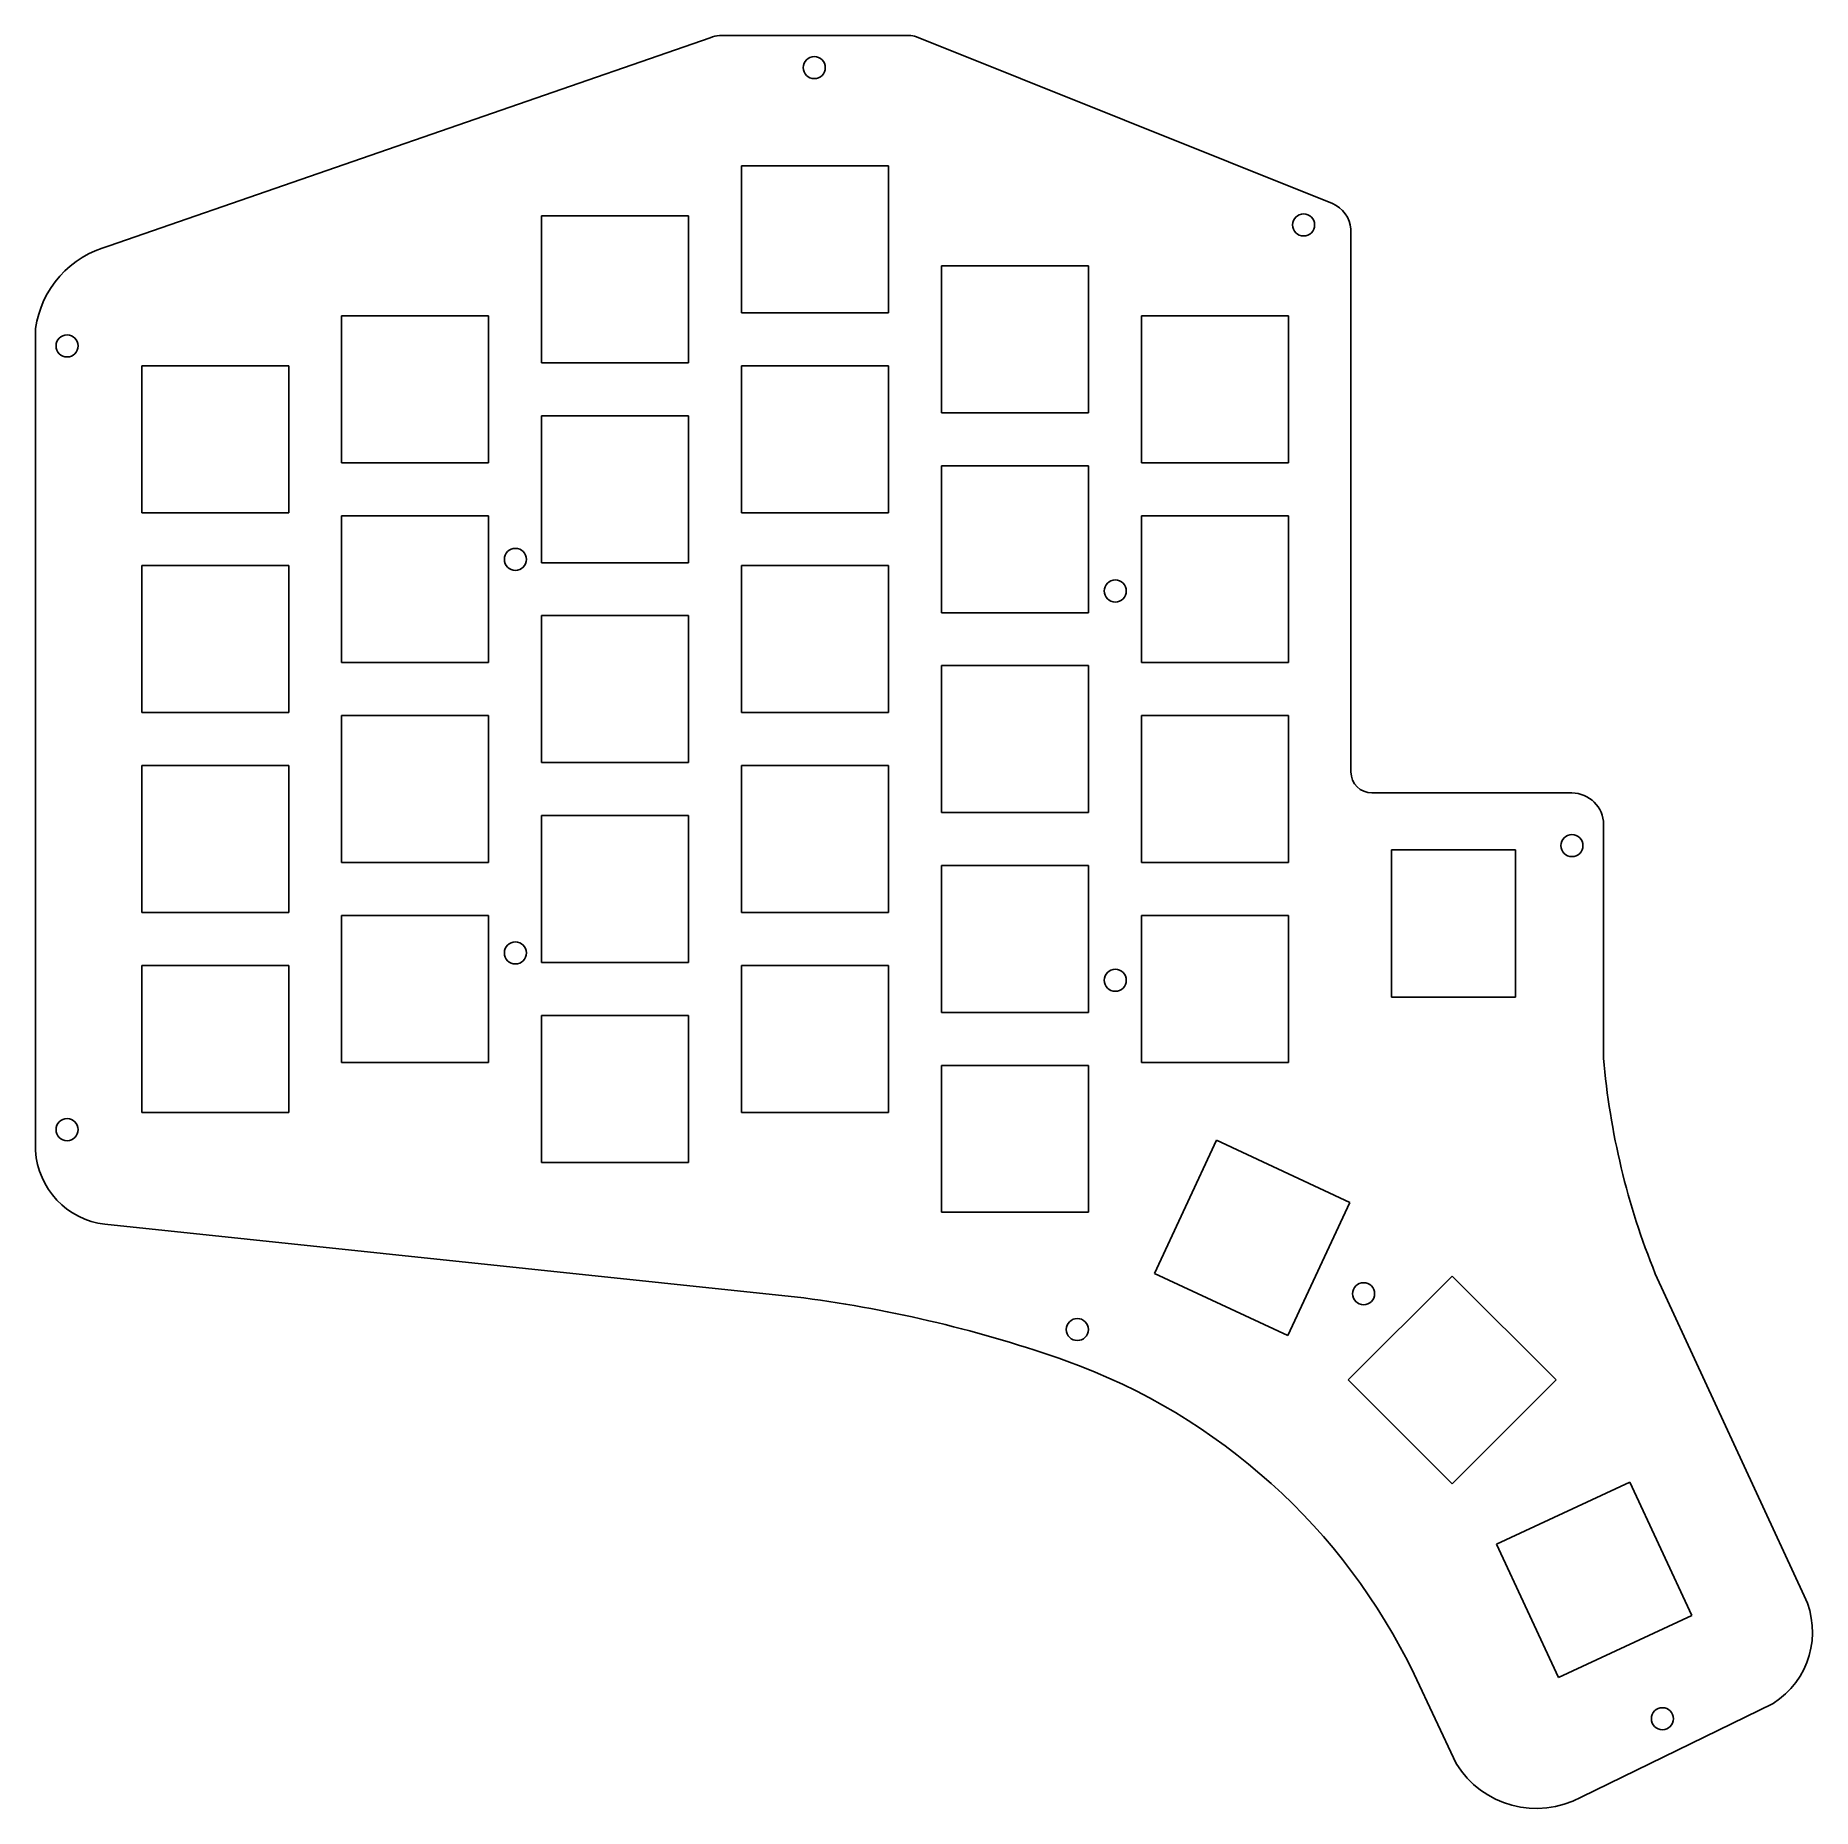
# Model space of a CAD drawing. Extents: x 21 to 190, y -210 to -41.
import ezdxf

# ---------------------------------------------------------------- set-up
doc = ezdxf.new("R2010")
doc.units = 0
doc.layers.add('BLACK', color=7, linetype='CONTINUOUS')

msp = doc.modelspace()

# ---------------------------------------------------------------- linework, layer by layer
at = {"layer": 'BLACK', "linetype": 'CONTINUOUS'}
for p, q in [((28, -61), (85.1, -41.2125)), ((86, -41), (104, -41)), ((104.702, -41.1273), (144.257, -56.9576)), ((88.0868, -67.3611), (88.0868, -53.3911)), ((88.0868, -53.3911), (102.057, -53.3911)), ((102.057, -53.3911), (102.057, -67.3611)), ((69.0868, -58.1411), (83.0568, -58.1411)), ((69.0868, -72.1111), (69.0868, -58.1411)), ((83.0568, -58.1411), (83.0568, -72.1111)), ((146, -59.4), (146, -111)), ((107.087, -76.8611), (107.087, -62.8911)), ((107.087, -62.8911), (121.057, -62.8911)), ((121.057, -62.8911), (121.057, -76.8611)), ((102.057, -67.3611), (88.0868, -67.3611)), ((21, -68.8572), (21, -147)), ((50.0868, -67.6411), (64.0568, -67.6411)), ((50.0868, -81.6111), (50.0868, -67.6411)), ((64.0568, -67.6411), (64.0568, -81.6111)), ((126.087, -81.6111), (126.087, -67.6411)), ((126.087, -67.6411), (140.057, -67.6411)), ((140.057, -67.6411), (140.057, -81.6111)), ((31.0868, -72.3911), (45.0568, -72.3911)), ((31.0868, -86.3611), (31.0868, -72.3911)), ((45.0568, -72.3911), (45.0568, -86.3611)), ((83.0568, -72.1111), (69.0868, -72.1111)), ((88.0868, -86.3611), (88.0868, -72.3911)), ((88.0868, -72.3911), (102.057, -72.3911)), ((102.057, -72.3911), (102.057, -86.3611)), ((69.0868, -91.1111), (69.0868, -77.1411)), ((69.0868, -77.1411), (83.0568, -77.1411)), ((83.0568, -77.1411), (83.0568, -91.1111)), ((121.057, -76.8611), (107.087, -76.8611)), ((64.0568, -81.6111), (50.0868, -81.6111)), ((107.087, -95.8611), (107.087, -81.8911)), ((107.087, -81.8911), (121.057, -81.8911)), ((121.057, -81.8911), (121.057, -95.8611)), ((140.057, -81.6111), (126.087, -81.6111)), ((45.0568, -86.3611), (31.0868, -86.3611)), ((50.0868, -86.6411), (64.0568, -86.6411)), ((50.0868, -100.611), (50.0868, -86.6411)), ((64.0568, -86.6411), (64.0568, -100.611)), ((102.057, -86.3611), (88.0868, -86.3611)), ((126.087, -100.611), (126.087, -86.6411)), ((126.087, -86.6411), (140.057, -86.6411)), ((140.057, -86.6411), (140.057, -100.611)), ((83.0568, -91.1111), (69.0868, -91.1111)), ((31.0868, -91.3911), (45.0568, -91.3911)), ((31.0868, -105.361), (31.0868, -91.3911)), ((45.0568, -91.3911), (45.0568, -105.361)), ((88.0868, -105.361), (88.0868, -91.3911)), ((88.0868, -91.3911), (102.057, -91.3911)), ((102.057, -91.3911), (102.057, -105.361)), ((69.0868, -96.1411), (83.0568, -96.1411)), ((69.0868, -110.111), (69.0868, -96.1411)), ((83.0568, -96.1411), (83.0568, -110.111)), ((121.057, -95.8611), (107.087, -95.8611)), ((64.0568, -100.611), (50.0868, -100.611)), ((107.087, -114.861), (107.087, -100.891)), ((107.087, -100.891), (121.057, -100.891)), ((121.057, -100.891), (121.057, -114.861)), ((140.057, -100.611), (126.087, -100.611)), ((45.0568, -105.361), (31.0868, -105.361)), ((50.0868, -105.641), (64.0568, -105.641)), ((50.0868, -119.611), (50.0868, -105.641)), ((64.0568, -105.641), (64.0568, -119.611)), ((102.057, -105.361), (88.0868, -105.361)), ((126.087, -105.641), (140.057, -105.641)), ((126.087, -119.611), (126.087, -105.641)), ((140.057, -105.641), (140.057, -119.611)), ((31.0868, -110.391), (45.0568, -110.391)), ((31.0868, -124.361), (31.0868, -110.391)), ((45.0568, -110.391), (45.0568, -124.361)), ((83.0568, -110.111), (69.0868, -110.111)), ((88.0868, -124.361), (88.0868, -110.391)), ((88.0868, -110.391), (102.057, -110.391)), ((102.057, -110.391), (102.057, -124.361)), ((167, -113), (148, -113)), ((69.0868, -129.111), (69.0868, -115.141)), ((69.0868, -115.141), (83.0568, -115.141)), ((83.0568, -115.141), (83.0568, -129.111)), ((121.057, -114.861), (107.087, -114.861)), ((170, -116), (170, -138.2)), ((64.0568, -119.611), (50.0868, -119.611)), ((140.057, -119.611), (126.087, -119.611)), ((161.65, -118.4), (149.85, -118.4)), ((149.85, -118.4), (149.85, -132.4)), ((161.65, -118.4), (161.65, -132.4)), ((107.087, -133.861), (107.087, -119.891)), ((107.087, -119.891), (121.057, -119.891)), ((121.057, -119.891), (121.057, -133.861)), ((45.0568, -124.361), (31.0868, -124.361)), ((50.0868, -138.611), (50.0868, -124.641)), ((50.0868, -124.641), (64.0568, -124.641)), ((64.0568, -124.641), (64.0568, -138.611)), ((102.057, -124.361), (88.0868, -124.361)), ((126.087, -124.641), (140.057, -124.641)), ((126.087, -138.611), (126.087, -124.641)), ((140.057, -124.641), (140.057, -138.611)), ((31.0868, -143.361), (31.0868, -129.391)), ((31.0868, -129.391), (45.0568, -129.391)), ((45.0568, -129.391), (45.0568, -143.361)), ((83.0568, -129.111), (69.0868, -129.111)), ((88.0868, -143.361), (88.0868, -129.391)), ((88.0868, -129.391), (102.057, -129.391)), ((102.057, -129.391), (102.057, -143.361)), ((161.65, -132.4), (149.85, -132.4)), ((69.0868, -148.111), (69.0868, -134.141)), ((69.0868, -134.141), (83.0568, -134.141)), ((83.0568, -134.141), (83.0568, -148.111)), ((121.057, -133.861), (107.087, -133.861)), ((64.0568, -138.611), (50.0868, -138.611)), ((107.087, -152.861), (107.087, -138.891)), ((107.087, -138.891), (121.057, -138.891)), ((121.057, -138.891), (121.057, -152.861)), ((140.057, -138.611), (126.087, -138.611)), ((45.0568, -143.361), (31.0868, -143.361)), ((102.057, -143.361), (88.0868, -143.361)), ((127.329, -158.675), (133.233, -146.014)), ((133.233, -146.014), (145.894, -151.917)), ((83.0568, -148.111), (69.0868, -148.111)), ((145.894, -151.917), (139.99, -164.579)), ((121.057, -152.861), (107.087, -152.861)), ((27.6, -154), (94, -161)), ((139.99, -164.579), (127.329, -158.675)), ((174.919, -158.7), (189.081, -189.3)), ((145.734, -168.796), (155.612, -158.918)), ((155.612, -158.918), (165.49, -168.796)), ((155.612, -178.674), (145.734, -168.796)), ((165.49, -168.796), (155.612, -178.674)), ((159.829, -184.417), (172.49, -178.514)), ((172.49, -178.514), (178.394, -191.175)), ((165.733, -197.079), (159.829, -184.417)), ((178.394, -191.175), (165.733, -197.079)), ((152, -196.75), (156, -205.25)), ((167.881, -208.45), (186.119, -199.55))]:
    msp.add_line(p, q, dxfattribs=at)
at = {"layer": 'BLACK'}
for centre in [(95, -44.05), (141.5, -59), (24, -70.5), (66.6, -90.8), (123.6, -93.8), (167, -118), (66.6, -128.2), (123.6, -130.8), (24, -145), (147.2, -160.6), (120, -164), (175.6, -201)]:
    msp.add_circle(centre, 1.05, dxfattribs=at)
for centre, radius, start, end in [((86.063, -43.2792), 2.2801, 91.5833, 114.983), ((104.001, -42.9958), 1.9958, 69.4231, 90.023), ((142.99, -59.7049), 3.0253, 5.78428, 65.2442), ((30.425, -70.2072), 9.5212, 104.756, 171.849), ((148, -111), 2, -180, -90), ((167, -116), 3, 0, 90), ((240.235, -132.187), 70.4916, -175.106, -157.906), ((28.5008, -146.539), 7.515, -176.485, -96.8847), ((77.9569, -282.93), 122.981, 70.5043, 82.5043), ((99.0499, -222.307), 58.7952, 25.7649, 70.1649), ((181.797, -192.748), 8.0589, -57.5689, 25.3309), ((163.627, -200.59), 8.9378, -148.574, -61.5738)]:
    msp.add_arc(centre, radius, start, end, dxfattribs=at)

doc.saveas('drawing.dxf')
